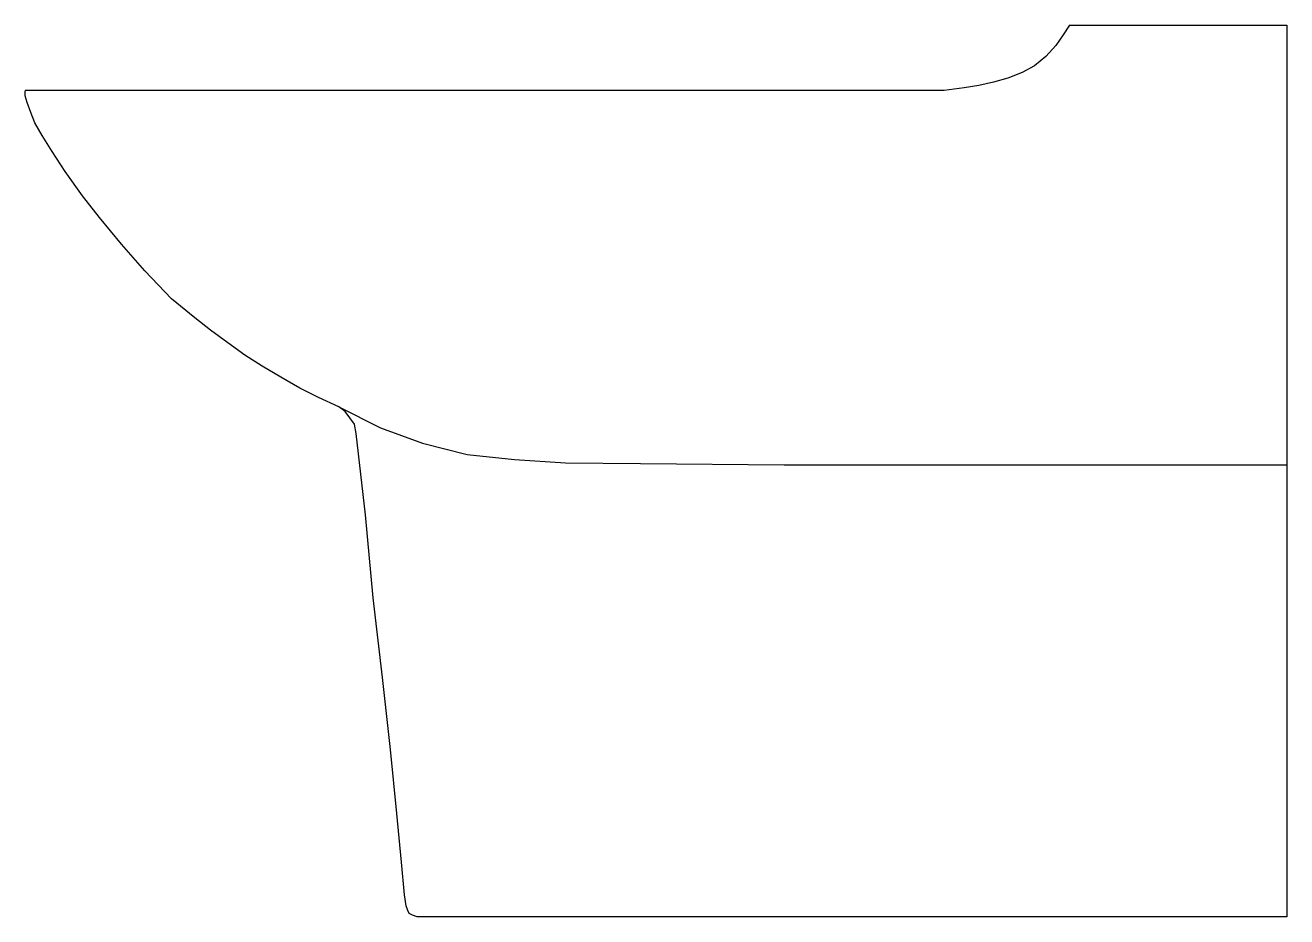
# Model space of a CAD drawing. Header units: millimetres. Extents: x -2978.477 to -2977.897, y 2970.865 to 2971.275.
import ezdxf

# ---------------------------------------------------------------- set-up
doc = ezdxf.new("R2010")
doc.units = ezdxf.units.MM
doc.header["$LTSCALE"] = 10
doc.layers.add('banheiro_louças', color=2, linetype='Continuous')

msp = doc.modelspace()

# ---------------------------------------------------------------- linework, layer by layer
at = {"layer": 'banheiro_louças'}
for p, q in [((-2977.99692, 2971.27482), (-2977.89696, 2971.27482)), ((-2977.89696, 2971.27482), (-2977.89696, 2970.86482)), ((-2978.05442, 2971.24482), (-2978.47694, 2971.24482))]:
    msp.add_line(p, q, dxfattribs=at)
for points in [[(-2977.99692, 2971.27482), (-2977.99982, 2971.27038), (-2978.00315, 2971.26547), (-2978.00766, 2971.26042), (-2978.01298, 2971.25618), (-2978.01856, 2971.25312), (-2978.0252, 2971.25047), (-2978.03184, 2971.24861), (-2978.03848, 2971.24715), (-2978.04526, 2971.24596), (-2978.05442, 2971.24482)], [(-2977.89696, 2970.86482), (-2978.0098, 2970.86482), (-2978.03426, 2970.86482), (-2978.06015, 2970.86482), (-2978.08748, 2970.86482), (-2978.11626, 2970.86482), (-2978.14647, 2970.86482), (-2978.17668, 2970.86482), (-2978.20689, 2970.86482), (-2978.2371, 2970.86482), (-2978.26731, 2970.86482), (-2978.2968, 2970.86482), (-2978.2968, 2970.86482), (-2978.29896, 2970.86553), (-2978.3004, 2970.86625), (-2978.30112, 2970.86769), (-2978.30184, 2970.86985), (-2978.30184, 2970.86985), (-2978.30255, 2970.87489), (-2978.30399, 2970.88999), (-2978.30615, 2970.91229), (-2978.30903, 2970.94178), (-2978.31262, 2970.97487), (-2978.31694, 2971.01155), (-2978.32054, 2971.04967), (-2978.32485, 2971.08708), (-2978.32485, 2971.08708), (-2978.32557, 2971.09139), (-2978.32773, 2971.09427), (-2978.32989, 2971.09715), (-2978.33277, 2971.09931), (-2978.33277, 2971.09931), (-2978.34212, 2971.10362), (-2978.35075, 2971.10794), (-2978.35938, 2971.11297), (-2978.36801, 2971.11801), (-2978.37592, 2971.12304), (-2978.38384, 2971.1288), (-2978.39175, 2971.13455), (-2978.39894, 2971.14031), (-2978.39894, 2971.14031), (-2978.40976, 2971.14893), (-2978.42196, 2971.16189), (-2978.43275, 2971.17411), (-2978.44282, 2971.18634), (-2978.45056, 2971.19636), (-2978.45853, 2971.2076), (-2978.46461, 2971.2167), (-2978.46919, 2971.22411), (-2978.4725, 2971.22995), (-2978.47437, 2971.23464), (-2978.47613, 2971.23932), (-2978.47694, 2971.24235), (-2978.47694, 2971.24469)], [(-2978.33277, 2971.09931), (-2978.31361, 2971.0896), (-2978.29434, 2971.08254), (-2978.27378, 2971.0774), (-2978.25194, 2971.07516), (-2978.2285, 2971.07355), (-2978.19413, 2971.07323), (-2978.12808, 2971.0726), (-2977.89696, 2971.0726)]]:
    msp.add_lwpolyline(points, dxfattribs=at)

doc.saveas('drawing.dxf')
